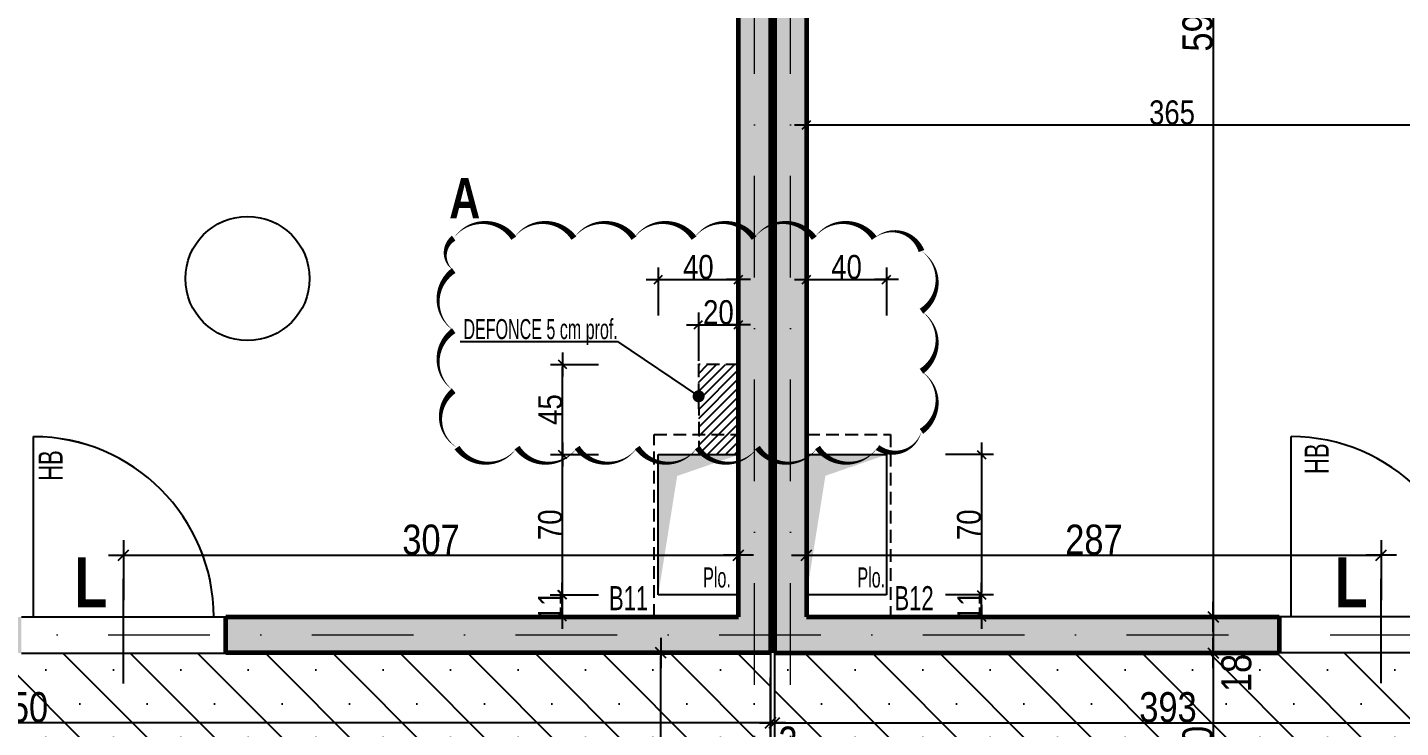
# Model space of a CAD drawing. Header units: millimetres. Extents: x 0 to 26138, y -32652 to 0.
# Drawn here: x 20937 to 21623, y -29914 to -29565 of the extents above; entities that cross this region are included whole.
import ezdxf
from ezdxf.enums import TextEntityAlignment as Align

# ---------------------------------------------------------------- set-up
doc = ezdxf.new("R2010")
doc.units = ezdxf.units.MM
for name, pattern in [('CACHE', [9.525, 6.35, -3.175]), ('CACHEX2', [19.05, 12.7, -6.35]), ('TIRETPTX2', [50.8, 25.4, -12.7, 0, -12.7])]:
    doc.linetypes.add(name, pattern=pattern)
for name, color, linetype in [('01_cote_gen', 4, 'Continuous'), ('01_linteaux', 2, 'Continuous'), ('01_murs_sup', 2, 'CACHEX2'), ('01_poch_murs', 253, 'Continuous'), ('01_resv', 32, 'Continuous'), ('01_texte', 230, 'Continuous'), ('AA_COTES', 2, 'Continuous')]:
    doc.layers.add(name, color=color, linetype=linetype)
for name, color, linetype, lineweight in [('01_murs_coup', 5, 'Continuous', 60), ('01_tram_axes', 2, 'TIRETPTX2', 9), ('_GAZELEC-RESERVATION 2', 6, 'Continuous', 18)]:
    doc.layers.add(name, color=color, linetype=linetype, lineweight=lineweight)
doc.styles.add('ARIAL NA', font='ARIALN.TTF')
doc.styles.add('impact', font='impact.ttf')
doc.styles.add('STYLE2', font='ARIALN.TTF')
doc.dimstyles.new('JB50', dxfattribs={"dimscale": 0.1, "dimtxt": 150, "dimasz": 15, "dimexe": 0.1, "dimexo": 0.1, "dimgap": 0.09, "dimtad": 1, "dimdec": 1, "dimdsep": 46, "dimtxsty": 'STYLE2', "dimblk1": 'BOND_G', "dimblk2": 'BOND_D', "dimsah": 1, "dimcen": 1.5, "dimdle": 0.01, "dimse1": 1, "dimse2": 1, "dimclrd": 4, "dimclre": 2, "dimclrt": 6, "dimazin": 2, "dimtfac": 2.333333, "dimtdec": 1, "dimtix": 1, "dimtmove": 2, "dimatfit": 3, "dimldrblk": 'BOND_G', "dimfxl": 1, "dimtolj": 1, "dimtzin": 0, "dimarcsym": 0})
doc.dimstyles.new('JB50res', dxfattribs={"dimscale": 0.1, "dimtxt": 120, "dimasz": 12, "dimexe": 0.1, "dimexo": 0.1, "dimgap": 0.09, "dimtad": 1, "dimdec": 1, "dimdsep": 46, "dimtxsty": 'STYLE2', "dimblk1": 'BOND_G', "dimblk2": 'BOND_D', "dimsah": 1, "dimcen": 1.5, "dimdle": 0.01, "dimse1": 1, "dimse2": 1, "dimclrd": 4, "dimclre": 2, "dimclrt": 6, "dimazin": 2, "dimtfac": 2.333333, "dimtdec": 1, "dimtix": 1, "dimtmove": 2, "dimatfit": 3, "dimldrblk": 'BOND_G', "dimfxl": 1, "dimtolj": 1, "dimtzin": 0, "dimarcsym": 0})
pattern_1 = [(135, (-7388.852, 4701.774), (-11.2253202, 9e-16), [7.9375, -7.9375])]

# ---------------------------------------------------------------- blocks, each defined once
blk = doc.blocks.new('BOND_G')
at = {"layer": 'AA_COTES', "color": 0}
for p, q in [((0, -5), (0, 15)), ((5, 0), (-5, 0)), ((1.77, 1.77), (-1.77, -1.77))]:
    blk.add_line(p, q, dxfattribs=at)
blk = doc.blocks.new('BOND_D')
at = {"layer": 'AA_COTES', "color": 0}
for p, q in [((0, 5), (0, -15)), ((5, 0), (-5, 0)), ((-1.77, -1.77), (1.77, 1.77))]:
    blk.add_line(p, q, dxfattribs=at)
blk = doc.blocks.new('*D2374')
at = {"layer": '01_linteaux', "color": 4, "lineweight": -2, "ltscale": 0.1, "transparency": 16777216}
blk.add_line((21529.19, -29267.73), (21529.19, -29857.73), dxfattribs=at)
at = {"layer": 'Defpoints', "color": 0, "ltscale": 0.1, "transparency": 16777216}
for p in [(21481.38, -29266.23), (21481.38, -29859.23), (21529.19, -29859.23)]:
    blk.add_point(p, dxfattribs=at)
at = {"layer": '01_linteaux', "color": 4, "lineweight": -2, "ltscale": 0.1, "transparency": 16777216, "xscale": 1.5, "yscale": 1.5, "zscale": 1.5}
for name, p, rotation in [('BOND_G', (21529.19, -29266.23), 90), ('BOND_D', (21529.19, -29859.23), 270)]:
    blk.add_blockref(name, p, dxfattribs=dict(at, rotation=rotation))
at = {"layer": '01_linteaux', "color": 6, "ltscale": 0.1, "transparency": 16777216, "insert": (21521.52, -29562.73), "char_height": 15, "attachment_point": 5, "rotation": 90, "style": 'STYLE2'}
blk.add_mtext('\\A1;593', dxfattribs=at)
blk = doc.blocks.new('*D3082')
at = {"layer": '01_cote_gen', "color": 4, "lineweight": -2, "ltscale": 0.1, "transparency": 16777216}
blk.add_line((21529.19, -29860.73), (21529.19, -29875.73), dxfattribs=at)
at = {"layer": 'Defpoints', "color": 0, "ltscale": 0.1, "transparency": 16777216}
for p in [(21536.48, -29859.23), (21529.19, -29877.23), (21536.48, -29877.23)]:
    blk.add_point(p, dxfattribs=at)
at = {"layer": '01_cote_gen', "color": 4, "lineweight": -2, "ltscale": 0.1, "transparency": 16777216, "xscale": 1.5, "yscale": 1.5, "zscale": 1.5}
for name, p, rotation in [('BOND_G', (21529.19, -29859.23), 90), ('BOND_D', (21529.19, -29877.23), 270)]:
    blk.add_blockref(name, p, dxfattribs=dict(at, rotation=rotation))
at = {"layer": '01_cote_gen', "color": 6, "ltscale": 0.1, "transparency": 16777216, "insert": (21540.89, -29887.21), "char_height": 15, "attachment_point": 5, "rotation": 90, "style": 'STYLE2'}
blk.add_mtext('\\A1;18', dxfattribs=at)
blk = doc.blocks.new('*D3083')
at = {"layer": '01_cote_gen', "color": 4, "lineweight": -2, "ltscale": 0.1, "transparency": 16777216}
blk.add_line((21529.19, -29878.73), (21529.19, -30005.73), dxfattribs=at)
at = {"layer": 'Defpoints', "color": 0, "ltscale": 0.1, "transparency": 16777216}
for p in [(21536.48, -29877.23), (21491.93, -30007.23), (21529.19, -30007.23)]:
    blk.add_point(p, dxfattribs=at)
at = {"layer": '01_cote_gen', "color": 4, "lineweight": -2, "ltscale": 0.1, "transparency": 16777216, "xscale": 1.5, "yscale": 1.5, "zscale": 1.5}
for name, p, rotation in [('BOND_G', (21529.19, -29877.23), 90), ('BOND_D', (21529.19, -30007.23), 270)]:
    blk.add_blockref(name, p, dxfattribs=dict(at, rotation=rotation))
at = {"layer": '01_cote_gen', "color": 6, "ltscale": 0.1, "transparency": 16777216, "insert": (21521.52, -29927.93), "char_height": 15, "attachment_point": 5, "rotation": 90, "style": 'STYLE2'}
blk.add_mtext('\\A1;130', dxfattribs=at)
blk = doc.blocks.new('*D3088')
at = {"layer": '01_cote_gen', "color": 4, "lineweight": -2, "ltscale": 0.1, "transparency": 16777216}
blk.add_line((21529.19, -29267.73), (21529.19, -29857.73), dxfattribs=at)
at = {"layer": 'Defpoints', "color": 0, "ltscale": 0.1, "transparency": 16777216}
for p in [(21481.38, -29266.23), (21481.38, -29859.23), (21529.19, -29859.23)]:
    blk.add_point(p, dxfattribs=at)
at = {"layer": '01_cote_gen', "color": 4, "lineweight": -2, "ltscale": 0.1, "transparency": 16777216, "xscale": 1.5, "yscale": 1.5, "zscale": 1.5}
for name, p, rotation in [('BOND_G', (21529.19, -29266.23), 90), ('BOND_D', (21529.19, -29859.23), 270)]:
    blk.add_blockref(name, p, dxfattribs=dict(at, rotation=rotation))
at = {"layer": '01_cote_gen', "color": 6, "ltscale": 0.1, "transparency": 16777216, "insert": (21521.52, -29562.73), "char_height": 15, "attachment_point": 5, "rotation": 90, "style": 'STYLE2'}
blk.add_mtext('\\A1;593', dxfattribs=at)
blk = doc.blocks.new('*D3099')
at = {"layer": '01_cote_gen', "color": 4, "lineweight": -2, "ltscale": 0.1, "transparency": 16777216}
blk.add_line((21327.72, -29828.41), (21611.72, -29828.41), dxfattribs=at)
at = {"layer": 'Defpoints', "color": 0, "ltscale": 0.1, "transparency": 16777216}
for p in [(21326.22, -29747.66), (21613.22, -29828.41), (21613.22, -29840.2)]:
    blk.add_point(p, dxfattribs=at)
at = {"layer": '01_cote_gen', "color": 4, "lineweight": -2, "ltscale": 0.1, "transparency": 16777216, "xscale": 1.5, "yscale": 1.5, "zscale": 1.5, "rotation": 180}
blk.add_blockref('BOND_G', (21326.22, -29828.41), dxfattribs=at)
at = {"layer": '01_cote_gen', "color": 4, "lineweight": -2, "ltscale": 0.1, "transparency": 16777216, "xscale": 1.5, "yscale": 1.5, "zscale": 1.5}
blk.add_blockref('BOND_D', (21613.22, -29828.41), dxfattribs=at)
at = {"layer": '01_cote_gen', "color": 6, "ltscale": 0.1, "transparency": 16777216, "insert": (21469.72, -29820.75), "char_height": 15, "attachment_point": 5, "style": 'STYLE2'}
blk.add_mtext('\\A1;287', dxfattribs=at)
blk = doc.blocks.new('*D3100')
at = {"layer": '01_cote_gen', "color": 4, "lineweight": -2, "ltscale": 0.1, "transparency": 16777216}
blk.add_line((20986.72, -29828.41), (21290.72, -29828.41), dxfattribs=at)
at = {"layer": 'Defpoints', "color": 0, "ltscale": 0.1, "transparency": 16777216}
for p in [(21292.22, -29737.57), (21292.22, -29828.41), (20985.22, -29844.51)]:
    blk.add_point(p, dxfattribs=at)
at = {"layer": '01_cote_gen', "color": 4, "lineweight": -2, "ltscale": 0.1, "transparency": 16777216, "xscale": 1.5, "yscale": 1.5, "zscale": 1.5, "rotation": 180}
blk.add_blockref('BOND_G', (20985.22, -29828.41), dxfattribs=at)
at = {"layer": '01_cote_gen', "color": 4, "lineweight": -2, "ltscale": 0.1, "transparency": 16777216, "xscale": 1.5, "yscale": 1.5, "zscale": 1.5}
blk.add_blockref('BOND_D', (21292.22, -29828.41), dxfattribs=at)
at = {"layer": '01_cote_gen', "color": 6, "ltscale": 0.1, "transparency": 16777216, "insert": (21138.72, -29820.75), "char_height": 15, "attachment_point": 5, "style": 'STYLE2'}
blk.add_mtext('\\A1;307', dxfattribs=at)
blk = doc.blocks.new('*D3101')
at = {"layer": '01_cote_gen', "color": 4, "lineweight": -2, "ltscale": 0.1, "transparency": 16777216}
blk.add_line((21306.72, -29912.04), (20559.72, -29912.04), dxfattribs=at)
at = {"layer": 'Defpoints', "color": 0, "ltscale": 0.1, "transparency": 16777216}
for p in [(20558.22, -29894.24), (20558.22, -29912.04), (21308.22, -29908.46)]:
    blk.add_point(p, dxfattribs=at)
at = {"layer": '01_cote_gen', "color": 4, "lineweight": -2, "ltscale": 0.1, "transparency": 16777216, "xscale": 1.5, "yscale": 1.5, "zscale": 1.5, "rotation": 180}
blk.add_blockref('BOND_D', (20558.22, -29912.04), dxfattribs=at)
at = {"layer": '01_cote_gen', "color": 4, "lineweight": -2, "ltscale": 0.1, "transparency": 16777216, "xscale": 1.5, "yscale": 1.5, "zscale": 1.5}
blk.add_blockref('BOND_G', (21308.22, -29912.04), dxfattribs=at)
at = {"layer": '01_cote_gen', "color": 6, "ltscale": 0.1, "transparency": 16777216, "insert": (20933.22, -29904.38), "char_height": 15, "attachment_point": 5, "style": 'STYLE2'}
blk.add_mtext('\\A1;750', dxfattribs=at)
blk = doc.blocks.new('*D3102')
at = {"layer": '01_cote_gen', "color": 4, "lineweight": -2, "ltscale": 0.1, "transparency": 16777216}
for p, q in [((21306.72, -29912.04), (21305.22, -29912.04)), ((21310.22, -29912.04), (21308.22, -29912.04)), ((21311.72, -29912.04), (21313.22, -29912.04))]:
    blk.add_line(p, q, dxfattribs=at)
at = {"layer": 'Defpoints', "color": 0, "ltscale": 0.1, "transparency": 16777216}
for p in [(21308.22, -29899.43), (21310.22, -29899.43), (21308.22, -29912.04)]:
    blk.add_point(p, dxfattribs=at)
at = {"layer": '01_cote_gen', "color": 4, "lineweight": -2, "ltscale": 0.1, "transparency": 16777216, "xscale": 1.5, "yscale": 1.5, "zscale": 1.5}
blk.add_blockref('BOND_D', (21308.22, -29912.04), dxfattribs=at)
at = {"layer": '01_cote_gen', "color": 4, "lineweight": -2, "ltscale": 0.1, "transparency": 16777216, "xscale": 1.5, "yscale": 1.5, "zscale": 1.5, "rotation": 180}
blk.add_blockref('BOND_G', (21310.22, -29912.04), dxfattribs=at)
at = {"layer": '01_cote_gen', "color": 6, "ltscale": 0.1, "transparency": 16777216, "insert": (21316.94, -29921.46), "char_height": 15, "attachment_point": 5, "style": 'STYLE2'}
blk.add_mtext('\\A1;2', dxfattribs=at)
blk = doc.blocks.new('*D3173')
at = {"layer": '01_cote_gen', "color": 4, "lineweight": -2, "ltscale": 0.1, "transparency": 16777216}
blk.add_line((21253.52, -30005.73), (21253.52, -29878.72), dxfattribs=at)
at = {"layer": 'Defpoints', "color": 0, "ltscale": 0.1, "transparency": 16777216}
for p in [(21253.52, -29877.22), (21273.68, -29877.22), (21267.8, -30007.23)]:
    blk.add_point(p, dxfattribs=at)
at = {"layer": '01_cote_gen', "color": 4, "lineweight": -2, "ltscale": 0.1, "transparency": 16777216, "xscale": 1.5, "yscale": 1.5, "zscale": 1.5}
for name, p, rotation in [('BOND_D', (21253.52, -29877.22), 90), ('BOND_G', (21253.52, -30007.23), 270)]:
    blk.add_blockref(name, p, dxfattribs=dict(at, rotation=rotation))
at = {"layer": '01_cote_gen', "color": 6, "ltscale": 0.1, "transparency": 16777216, "insert": (21245.85, -29942.22), "char_height": 15, "attachment_point": 5, "rotation": 90, "style": 'STYLE2'}
blk.add_mtext('\\A1;130', dxfattribs=at)
blk = doc.blocks.new('*D3195')
at = {"layer": '01_cote_gen', "color": 4, "lineweight": -2, "ltscale": 0.1, "transparency": 16777216}
blk.add_line((21311.72, -29912.04), (21701.72, -29912.04), dxfattribs=at)
at = {"layer": 'Defpoints', "color": 0, "ltscale": 0.1, "transparency": 16777216}
for p in [(21703.22, -29912.04), (21310.22, -29946.04), (21703.22, -29950.27)]:
    blk.add_point(p, dxfattribs=at)
at = {"layer": '01_cote_gen', "color": 4, "lineweight": -2, "ltscale": 0.1, "transparency": 16777216, "xscale": 1.5, "yscale": 1.5, "zscale": 1.5, "rotation": 180}
blk.add_blockref('BOND_G', (21310.22, -29912.04), dxfattribs=at)
at = {"layer": '01_cote_gen', "color": 4, "lineweight": -2, "ltscale": 0.1, "transparency": 16777216, "xscale": 1.5, "yscale": 1.5, "zscale": 1.5}
blk.add_blockref('BOND_D', (21703.22, -29912.04), dxfattribs=at)
at = {"layer": '01_cote_gen', "color": 6, "ltscale": 0.1, "transparency": 16777216, "insert": (21506.72, -29904.38), "char_height": 15, "attachment_point": 5, "style": 'STYLE2'}
blk.add_mtext('\\A1;393', dxfattribs=at)
blk = doc.blocks.new('*D3501')
at = {"layer": '01_resv', "color": 4, "lineweight": -2, "ltscale": 0.1, "transparency": 16777216}
for p, q in [((21204.22, -29847.01), (21204.22, -29845.81)), ((21204.22, -29848.21), (21204.22, -29859.23)), ((21204.22, -29860.43), (21204.22, -29861.63))]:
    blk.add_line(p, q, dxfattribs=at)
at = {"layer": 'Defpoints', "color": 0, "ltscale": 0.1, "transparency": 16777216}
for p in [(21266.34, -29848.21), (21204.22, -29859.23), (21266.34, -29859.23)]:
    blk.add_point(p, dxfattribs=at)
at = {"layer": '01_resv', "color": 4, "lineweight": -2, "ltscale": 0.1, "transparency": 16777216, "xscale": 1.2, "yscale": 1.2, "zscale": 1.2}
for name, p, rotation in [('BOND_G', (21204.22, -29848.21), 270), ('BOND_D', (21204.22, -29859.23), 90)]:
    blk.add_blockref(name, p, dxfattribs=dict(at, rotation=rotation))
at = {"layer": '01_resv', "color": 6, "ltscale": 0.1, "transparency": 16777216, "insert": (21198.19, -29853.72), "char_height": 12, "attachment_point": 5, "rotation": 90, "style": 'STYLE2'}
blk.add_mtext('\\A1;11', dxfattribs=at)
blk = doc.blocks.new('*D3502')
at = {"layer": '01_resv', "color": 4, "lineweight": -2, "ltscale": 0.1, "transparency": 16777216}
blk.add_line((21204.42, -29847.01), (21204.42, -29779.41), dxfattribs=at)
at = {"layer": 'Defpoints', "color": 0, "ltscale": 0.1, "transparency": 16777216}
for p in [(21204.42, -29778.21), (21260.02, -29778.21), (21214.21, -29848.21)]:
    blk.add_point(p, dxfattribs=at)
at = {"layer": '01_resv', "color": 4, "lineweight": -2, "ltscale": 0.1, "transparency": 16777216, "xscale": 1.2, "yscale": 1.2, "zscale": 1.2}
for name, p, rotation in [('BOND_D', (21204.42, -29778.21), 90), ('BOND_G', (21204.42, -29848.21), 270)]:
    blk.add_blockref(name, p, dxfattribs=dict(at, rotation=rotation))
at = {"layer": '01_resv', "color": 6, "ltscale": 0.1, "transparency": 16777216, "insert": (21198.28, -29813.21), "char_height": 12, "attachment_point": 5, "rotation": 90, "style": 'STYLE2'}
blk.add_mtext('\\A1;70', dxfattribs=at)
blk = doc.blocks.new('*D3503')
at = {"layer": '01_resv', "color": 4, "lineweight": -2, "ltscale": 0.1, "transparency": 16777216}
blk.add_line((21253.39, -29690.76), (21291.02, -29690.76), dxfattribs=at)
at = {"layer": 'Defpoints', "color": 0, "ltscale": 0.1, "transparency": 16777216}
for p in [(21292.22, -29690.76), (21292.22, -29737.14), (21252.19, -29743.33)]:
    blk.add_point(p, dxfattribs=at)
at = {"layer": '01_resv', "color": 4, "lineweight": -2, "ltscale": 0.1, "transparency": 16777216, "xscale": 1.2, "yscale": 1.2, "zscale": 1.2, "rotation": 180}
blk.add_blockref('BOND_G', (21252.19, -29690.76), dxfattribs=at)
at = {"layer": '01_resv', "color": 4, "lineweight": -2, "ltscale": 0.1, "transparency": 16777216, "xscale": 1.2, "yscale": 1.2, "zscale": 1.2}
blk.add_blockref('BOND_D', (21292.22, -29690.76), dxfattribs=at)
at = {"layer": '01_resv', "color": 6, "ltscale": 0.1, "transparency": 16777216, "insert": (21272.21, -29684.63), "char_height": 12, "attachment_point": 5, "style": 'STYLE2'}
blk.add_mtext('\\A1;40', dxfattribs=at)
blk = doc.blocks.new('*D3504')
at = {"layer": '01_resv', "color": 4, "lineweight": -2, "ltscale": 0.1, "transparency": 16777216}
blk.add_line((21327.42, -29690.77), (21364.98, -29690.77), dxfattribs=at)
at = {"layer": 'Defpoints', "color": 0, "ltscale": 0.1, "transparency": 16777216}
for p in [(21366.18, -29690.77), (21366.18, -29748.68), (21326.22, -29762.3)]:
    blk.add_point(p, dxfattribs=at)
at = {"layer": '01_resv', "color": 4, "lineweight": -2, "ltscale": 0.1, "transparency": 16777216, "xscale": 1.2, "yscale": 1.2, "zscale": 1.2, "rotation": 180}
blk.add_blockref('BOND_G', (21326.22, -29690.77), dxfattribs=at)
at = {"layer": '01_resv', "color": 4, "lineweight": -2, "ltscale": 0.1, "transparency": 16777216, "xscale": 1.2, "yscale": 1.2, "zscale": 1.2}
blk.add_blockref('BOND_D', (21366.18, -29690.77), dxfattribs=at)
at = {"layer": '01_resv', "color": 6, "ltscale": 0.1, "transparency": 16777216, "insert": (21346.2, -29684.64), "char_height": 12, "attachment_point": 5, "style": 'STYLE2'}
blk.add_mtext('\\A1;40', dxfattribs=at)
blk = doc.blocks.new('*D3505')
at = {"layer": '01_resv', "color": 4, "lineweight": -2, "ltscale": 0.1, "transparency": 16777216}
blk.add_line((21413.55, -29779.42), (21413.55, -29847.01), dxfattribs=at)
at = {"layer": 'Defpoints', "color": 0, "ltscale": 0.1, "transparency": 16777216}
for p in [(21366.18, -29778.22), (21366.18, -29848.21), (21413.55, -29848.21)]:
    blk.add_point(p, dxfattribs=at)
at = {"layer": '01_resv', "color": 4, "lineweight": -2, "ltscale": 0.1, "transparency": 16777216, "xscale": 1.2, "yscale": 1.2, "zscale": 1.2}
for name, p, rotation in [('BOND_G', (21413.55, -29778.22), 90), ('BOND_D', (21413.55, -29848.21), 270)]:
    blk.add_blockref(name, p, dxfattribs=dict(at, rotation=rotation))
at = {"layer": '01_resv', "color": 6, "ltscale": 0.1, "transparency": 16777216, "insert": (21407.42, -29813.21), "char_height": 12, "attachment_point": 5, "rotation": 90, "style": 'STYLE2'}
blk.add_mtext('\\A1;70', dxfattribs=at)
blk = doc.blocks.new('*D3506')
at = {"layer": '01_resv', "color": 4, "lineweight": -2, "ltscale": 0.1, "transparency": 16777216}
for p, q in [((21413.55, -29847.01), (21413.55, -29845.81)), ((21413.55, -29859.23), (21413.55, -29848.21)), ((21413.55, -29860.43), (21413.55, -29861.63))]:
    blk.add_line(p, q, dxfattribs=at)
at = {"layer": 'Defpoints', "color": 0, "ltscale": 0.1, "transparency": 16777216}
for p in [(21403.44, -29848.21), (21413.55, -29848.21), (21403.44, -29859.23)]:
    blk.add_point(p, dxfattribs=at)
at = {"layer": '01_resv', "color": 4, "lineweight": -2, "ltscale": 0.1, "transparency": 16777216, "xscale": 1.2, "yscale": 1.2, "zscale": 1.2}
for name, p, rotation in [('BOND_D', (21413.55, -29848.21), 270), ('BOND_G', (21413.55, -29859.23), 90)]:
    blk.add_blockref(name, p, dxfattribs=dict(at, rotation=rotation))
at = {"layer": '01_resv', "color": 6, "ltscale": 0.1, "transparency": 16777216, "insert": (21407.52, -29853.72), "char_height": 12, "attachment_point": 5, "rotation": 90, "style": 'STYLE2'}
blk.add_mtext('\\A1;11', dxfattribs=at)
blk = doc.blocks.new('*D3507')
at = {"layer": '01_resv', "color": 4, "lineweight": -2, "ltscale": 0.1, "transparency": 16777216}
blk.add_line((21327.42, -29613.63), (21690.03, -29613.63), dxfattribs=at)
at = {"layer": 'Defpoints', "color": 0, "ltscale": 0.1, "transparency": 16777216}
for p in [(21691.23, -29613.63), (21326.22, -29630.15), (21691.23, -29662.21)]:
    blk.add_point(p, dxfattribs=at)
at = {"layer": '01_resv', "color": 4, "lineweight": -2, "ltscale": 0.1, "transparency": 16777216, "xscale": 1.2, "yscale": 1.2, "zscale": 1.2, "rotation": 180}
blk.add_blockref('BOND_G', (21326.22, -29613.63), dxfattribs=at)
at = {"layer": '01_resv', "color": 4, "lineweight": -2, "ltscale": 0.1, "transparency": 16777216, "xscale": 1.2, "yscale": 1.2, "zscale": 1.2}
blk.add_blockref('BOND_D', (21691.23, -29613.63), dxfattribs=at)
at = {"layer": '01_resv', "color": 6, "ltscale": 0.1, "transparency": 16777216, "insert": (21508.73, -29607.49), "char_height": 12, "attachment_point": 5, "style": 'STYLE2'}
blk.add_mtext('\\A1;365', dxfattribs=at)
blk = doc.blocks.new('*D3828')
at = {"layer": '01_cote_gen', "color": 4, "lineweight": -2, "transparency": 16777216}
blk.add_line((21204.42, -29777.01), (21204.42, -29734.41), dxfattribs=at)
at = {"layer": 'Defpoints', "color": 0, "transparency": 16777216}
for p in [(21204.42, -29733.21), (21272.22, -29733.21), (21262.87, -29778.21)]:
    blk.add_point(p, dxfattribs=at)
at = {"layer": '01_cote_gen', "color": 4, "lineweight": -2, "transparency": 16777216, "xscale": 1.2, "yscale": 1.2, "zscale": 1.2}
for name, p, rotation in [('BOND_D', (21204.42, -29733.21), 90), ('BOND_G', (21204.42, -29778.21), 270)]:
    blk.add_blockref(name, p, dxfattribs=dict(at, rotation=rotation))
at = {"layer": '01_cote_gen', "color": 6, "transparency": 16777216, "insert": (21198.31, -29755.71), "char_height": 12, "attachment_point": 5, "rotation": 90, "style": 'STYLE2'}
blk.add_mtext('\\A1;45', dxfattribs=at)
blk = doc.blocks.new('*D3829')
at = {"layer": '01_cote_gen', "color": 4, "lineweight": -2, "transparency": 16777216}
blk.add_line((21273.42, -29713.35), (21291.02, -29713.35), dxfattribs=at)
at = {"layer": 'Defpoints', "color": 0, "transparency": 16777216}
for p in [(21292.22, -29713.35), (21292.22, -29722.28), (21272.22, -29733.21)]:
    blk.add_point(p, dxfattribs=at)
at = {"layer": '01_cote_gen', "color": 4, "lineweight": -2, "transparency": 16777216, "xscale": 1.2, "yscale": 1.2, "zscale": 1.2, "rotation": 180}
blk.add_blockref('BOND_G', (21272.22, -29713.35), dxfattribs=at)
at = {"layer": '01_cote_gen', "color": 4, "lineweight": -2, "transparency": 16777216, "xscale": 1.2, "yscale": 1.2, "zscale": 1.2}
blk.add_blockref('BOND_D', (21292.22, -29713.35), dxfattribs=at)
at = {"layer": '01_cote_gen', "color": 6, "transparency": 16777216, "insert": (21282.22, -29707.21), "char_height": 12, "attachment_point": 5, "style": 'STYLE2'}
blk.add_mtext('\\A1;20', dxfattribs=at)

msp = doc.modelspace()

# ---------------------------------------------------------------- hatches: boundary and pattern name
at = {"layer": '01_murs_sup', "ltscale": 0.1}
h = msp.add_hatch(dxfattribs=at)
h.set_pattern_fill('DASH', color=256, scale=2.5, angle=135)
h.set_pattern_definition(pattern_1)
h.paths.add_polyline_path([(19940.22, -29266.23), (20037.22, -29266.23), (20037.22, -29250.23), (19924.22, -29250.23), (19924.22, -29722.23), (19940.22, -29722.23)])
h.paths.add_polyline_path([(20558.22, -29266.23), (20637.22, -29266.23), (20637.22, -29250.23), (20558.22, -29250.23), (20558.22, -29050.23), (20540.22, -29050.23), (20540.22, -29250.23), (20437.22, -29250.23), (20437.22, -29266.23), (20540.22, -29266.23), (20540.22, -29911.24), (20558.22, -29911.24), (20558.22, -29877.24), (20934.22, -29877.24), (20934.22, -29859.21), (20558.22, -29859.23)])
h.paths.add_polyline_path([(20337.22, -29250.23), (20237.22, -29250.23), (20237.22, -29266.23), (20337.22, -29266.23)])
h.paths.add_polyline_path([(21037.22, -29250.23), (20837.22, -29250.23), (20837.22, -29266.23), (21037.22, -29266.23)])
h.paths.add_polyline_path([(21308.22, -29050.23), (21292.22, -29050.23), (21292.22, -29250.23), (21292.22, -29250.23), (21137.22, -29250.23), (21137.22, -29266.23), (21292.22, -29266.23), (21292.22, -29859.23), (21036.22, -29859.23), (21036.22, -29877.23), (21308.22, -29877.21)])
h = msp.add_hatch(dxfattribs=at)
h.set_pattern_fill('DASH', color=256, scale=2.5, angle=135)
h.set_pattern_definition(pattern_1)
h.paths.add_polyline_path([(21536.22, -29250.23), (21310.22, -29250.23), (21310.22, -29877.23), (21562.22, -29877.23), (21562.22, -29859.23), (21326.22, -29859.23), (21326.22, -29266.23), (21536.22, -29266.23)])
h.paths.add_polyline_path([(21794.22, -29250.23), (21636.22, -29250.23), (21636.22, -29266.23), (21794.22, -29266.23)])
h.paths.add_polyline_path([(22112.22, -29250.23), (21894.22, -29250.23), (21894.22, -29266.23), (22112.22, -29266.23)])
h.paths.add_polyline_path([(22349.22, -29250.23), (22212.22, -29250.23), (22212.22, -29266.23), (22333.22, -29266.23), (22333.22, -29317.23), (22349.22, -29317.23)])
h.paths.add_polyline_path([(22349.22, -29517.23), (22333.22, -29517.23), (22333.71, -29663.27), (22349.71, -29663.27)])
h.paths.add_polyline_path([(22349.71, -29763.27), (22333.71, -29763.27), (22333.22, -29933.23), (21907.22, -29933.23), (21907.22, -29868.23), (21887.22, -29868.23), (21887.22, -29933.23), (21721.22, -29933.23), (21721.22, -29859.23), (21664.22, -29859.23), (21664.22, -29877.23), (21703.22, -29877.23), (21703.22, -30007.23), (21664.22, -30007.23), (21664.22, -30025.23), (21721.22, -30025.23), (21721.22, -29951.23), (21887.22, -29951.23), (21887.22, -30016.23), (21907.22, -30016.23), (21907.22, -29951.23), (22333.22, -29951.23), (22333.22, -30121.23), (22349.22, -30121.23)])
h.paths.add_polyline_path([(22349.22, -30221.23), (22333.22, -30221.23), (22333.22, -30317.23), (22349.22, -30317.23)])
h.paths.add_polyline_path([(22349.22, -30541.86), (22333.22, -30541.86), (22333.22, -30618.23), (22206.22, -30618.23), (22206.22, -30634.23), (22349.22, -30634.23)])
h.paths.add_polyline_path([(22006.22, -30618.23), (21671.22, -30618.23), (21671.22, -30634.23), (22006.22, -30634.23)])
h.paths.add_polyline_path([(21571.22, -30618.23), (21326.22, -30618.23), (21326.22, -30025.23), (21562.22, -30025.23), (21562.22, -30007.23), (21310.22, -30007.23), (21310.22, -30634.23), (21571.22, -30634.23)])
h.paths.add_polyline_path([(21308.22, -30022.21), (21069.22, -30022.21), (21069.22, -30040.21), (21292.22, -30040.21), (21292.22, -30380.21), (20952.22, -30380.21), (20952.22, -30040.21), (20967.22, -30040.21), (20967.22, -30022.21), (20869.22, -30022.21), (20869.22, -30040.21), (20932.22, -30040.21), (20932.22, -30203.21), (20707.22, -30203.21), (20707.22, -30040.21), (20767.22, -30040.21), (20767.22, -30022.21), (20687.22, -30022.21), (20687.22, -30443.21), (20913.18, -30443.21), (20913.18, -30608.21), (20688.22, -30608.21), (20688.22, -30792.21), (20706.22, -30792.21), (20706.22, -30628.21), (20933.18, -30628.21), (20933.18, -30400.22), (21292.22, -30400.21), (21292.22, -30673.23), (21308.22, -30673.23)])
h.paths.add_polyline_path([(20913.18, -30423.21), (20707.22, -30423.21), (20707.22, -30333.21), (20932.22, -30333.21), (20932.22, -30380.21), (20913.18, -30380.21)], flags=16)
h.paths.add_polyline_path([(20932.22, -30313.21), (20707.22, -30313.21), (20707.22, -30223.21), (20932.22, -30223.21)], flags=16)
h.paths.add_polyline_path([(21308.22, -30773.23), (21292.22, -30773.23), (21292.22, -31017.23), (21308.22, -31017.23)])
h.paths.add_polyline_path([(21308.22, -31117.23), (21292.22, -31117.23), (21292.22, -31317.23), (21308.22, -31317.23)])
h.paths.add_polyline_path([(21308.22, -31417.23), (21292.22, -31417.23), (21292.22, -31663.23), (21262.22, -31663.23), (21262.22, -31679.23), (21308.22, -31679.23)])
at = {"layer": '01_poch_murs', "ltscale": 0.1}
h = msp.add_hatch(color=256, dxfattribs=at)
h.dxf.hatch_style = 1
h.paths.add_polyline_path([(20558.22, -29552.29), (20540.22, -29552.29), (20540.22, -29250.23), (20437.22, -29250.23), (20437.22, -29266.23), (20540.22, -29266.23), (20540.22, -29911.24), (20558.22, -29911.24), (20558.22, -29877.24), (20934.22, -29877.24), (20934.22, -29859.21), (20558.22, -29859.23), (20558.22, -29266.23), (20637.22, -29266.23), (20637.22, -29250.23), (20558.22, -29250.23)])
h.paths.add_polyline_path([(20337.22, -29250.23), (20237.22, -29250.23), (20237.22, -29266.23), (20337.22, -29266.23)])
h.paths.add_polyline_path([(20037.22, -29250.23), (19924.22, -29250.23), (19924.22, -29722.23), (19940.22, -29722.23), (19940.22, -29266.23), (20037.22, -29266.23)])
h.paths.add_polyline_path([(21308.22, -29552.29), (21292.22, -29552.29), (21292.22, -29250.23), (21137.22, -29250.23), (21137.22, -29266.23), (21292.22, -29266.23), (21292.22, -29859.23), (21036.22, -29859.23), (21036.22, -29877.23), (21308.22, -29877.21)])
h.paths.add_polyline_path([(21037.22, -29250.23), (20837.22, -29250.23), (20837.22, -29266.23), (21037.22, -29266.23)])
h.paths.add_polyline_path([(20967.22, -30022.21), (20869.22, -30022.21), (20869.22, -30040.21), (20932.22, -30040.21), (20932.22, -30203.21), (20707.22, -30203.21), (20707.22, -30040.21), (20767.22, -30040.21), (20767.22, -30022.21), (20687.22, -30022.21), (20687.22, -30443.21), (20913.18, -30443.21), (20913.18, -30608.21), (20688.22, -30608.21), (20688.22, -30792.21), (20706.22, -30792.21), (20706.22, -30628.21), (20933.18, -30628.21), (20933.18, -30400.22), (21292.22, -30400.21), (21292.22, -30673.23), (21308.22, -30673.23), (21308.22, -30022.21), (21069.22, -30022.21), (21069.22, -30040.21), (21292.22, -30040.21), (21292.22, -30380.21), (20952.22, -30380.21), (20952.22, -30040.21), (20967.22, -30040.21)])
h.paths.add_polyline_path([(20932.22, -30223.21), (20932.22, -30313.21), (20707.22, -30313.21), (20707.22, -30223.21)], flags=16)
h.paths.add_polyline_path([(20932.22, -30333.21), (20932.22, -30380.21), (20913.18, -30380.21), (20913.18, -30423.21), (20707.22, -30423.21), (20707.22, -30333.21)], flags=16)
h.paths.add_polyline_path([(20558.22, -30013.24), (20540.22, -30013.24), (20540.22, -30077.23), (19940.22, -30077.23), (19940.22, -29822.23), (19924.22, -29822.23), (19924.22, -30222.23), (19940.22, -30222.23), (19940.22, -30095.23), (20540.22, -30095.23), (20540.22, -30501.22), (20558.22, -30501.22)])
h.paths.add_polyline_path([(20558.22, -30603.22), (20540.22, -30603.22), (20540.25, -30889.23), (19940.25, -30889.23), (19940.22, -30827.23), (19924.22, -30827.23), (19924.22, -31118.23), (19940.22, -31118.23), (19940.25, -30907.23), (20540.25, -30907.23), (20540.22, -31112.23), (20581.22, -31112.23), (20581.22, -31094.23), (20558.22, -31094.23)])
h.paths.add_polyline_path([(20706.22, -30894.21), (20688.22, -30894.21), (20688.22, -31094.23), (20683.22, -31094.23), (20683.22, -31112.23), (20688.22, -31112.23), (20688.22, -31503.22), (20457.22, -31503.22), (20457.22, -31521.22), (20688.22, -31521.22), (20688.22, -31679.23), (20928.22, -31679.23), (20928.22, -31943.23), (20673.22, -31943.23), (20673.22, -31943.23), (21006.22, -31943.23), (21006.22, -31943.23), (20944.22, -31943.23), (20944.22, -31679.23), (20962.22, -31679.23), (20962.22, -31663.23), (20706.22, -31663.23)])
h.paths.add_polyline_path([(21308.22, -30773.23), (21292.22, -30773.23), (21292.22, -31017.23), (21308.22, -31017.23)])
h.paths.add_polyline_path([(21571.22, -30618.23), (21326.22, -30618.23), (21326.22, -30025.23), (21562.22, -30025.23), (21562.22, -30007.23), (21310.22, -30007.23), (21310.22, -30634.23), (21571.22, -30634.23)])
h.paths.add_polyline_path([(21770.22, -30618.23), (21671.22, -30618.23), (21671.22, -30634.23), (21770.22, -30634.23)])
h.paths.add_polyline_path([(22106.22, -30618.23), (21870.22, -30618.23), (21870.22, -30634.23), (22106.22, -30634.23)])
h.paths.add_polyline_path([(22349.22, -30541.86), (22333.22, -30541.86), (22333.22, -30618.23), (22206.22, -30618.23), (22206.22, -30634.23), (22349.22, -30634.23)])
h.paths.add_polyline_path([(22349.22, -30517.23), (22333.22, -30517.23), (22333.22, -30541.86), (22349.22, -30541.86)])
h.paths.add_polyline_path([(22349.22, -30221.23), (22333.22, -30221.23), (22333.22, -30317.23), (22349.22, -30317.23)])
h.paths.add_polyline_path([(22349.71, -29763.27), (22333.71, -29763.27), (22333.22, -29933.23), (21907.22, -29933.23), (21907.22, -29868.23), (21887.22, -29868.23), (21887.22, -29933.23), (21721.22, -29933.23), (21721.22, -29859.23), (21664.22, -29859.23), (21664.22, -29877.23), (21703.22, -29877.23), (21703.22, -30007.23), (21664.22, -30007.23), (21664.22, -30025.23), (21721.22, -30025.23), (21721.22, -29951.23), (21887.22, -29951.23), (21887.22, -30016.23), (21907.22, -30016.23), (21907.22, -29951.23), (22333.22, -29951.23), (22333.22, -30121.23), (22349.22, -30121.23)])
h.paths.add_polyline_path([(22349.22, -29517.23), (22333.22, -29517.23), (22333.71, -29663.27), (22349.71, -29663.27)])
h.paths.add_polyline_path([(22349.22, -29250.23), (22212.22, -29250.23), (22212.22, -29266.23), (22333.22, -29266.23), (22333.22, -29317.23), (22349.22, -29317.23)])
h.paths.add_polyline_path([(21536.22, -29250.23), (21310.22, -29250.23), (21310.22, -29877.23), (21562.22, -29877.23), (21562.22, -29859.23), (21326.22, -29859.23), (21326.22, -29266.23), (21536.22, -29266.23)])
h.paths.add_polyline_path([(21794.22, -29250.23), (21636.22, -29250.23), (21636.22, -29266.23), (21794.22, -29266.23)])
h.paths.add_polyline_path([(22112.22, -29250.23), (21894.22, -29250.23), (21894.22, -29266.23), (22112.22, -29266.23)])
h = msp.add_hatch(dxfattribs=at)
h.set_pattern_fill('SACNCR', color=256, scale=10, angle=90)
h.set_pattern_definition([(135, (0, -5453.817), (-16.83798, -16.83798), []), (135, (1e-15, -5436.98), (-16.83798, -16.83798), [0, -23.8125])])
edge = h.paths.add_edge_path()
edge.add_arc((20598.56, -30337.54), 30.98, 0, 360)
h.paths.add_polyline_path([(21308.22, -29877.21), (21033.22, -29877.23), (21033.22, -29877.24), (20931.22, -29877.24), (20558.22, -29877.24), (20558.22, -29911.24), (20558.22, -30013.24), (20558.22, -30501.22), (20558.22, -30603.22), (20558.22, -31094.23), (20581.22, -31094.23), (20683.22, -31094.23), (20688.22, -31094.23), (20688.22, -30894.21), (20688.22, -30792.21), (20688.22, -30608.21), (20710.18, -30608.21), (20710.18, -30443.21), (20687.22, -30443.21), (20687.22, -30022.21), (20767.22, -30022.21), (20869.22, -30022.21), (20967.22, -30022.21), (21069.22, -30022.21), (21308.22, -30022.21)])
h.paths.add_polyline_path([(21703.22, -30007.23), (21703.22, -29877.23), (21577.22, -29877.23), (21310.22, -29877.23), (21310.22, -30007.23), (21577.22, -30007.23)])
at = {"layer": '01_resv', "linetype": 'CACHE'}
h = msp.add_hatch(dxfattribs=at)
h.set_pattern_fill('ANSI31', color=256)
h.set_pattern_definition([(45, (11497.7355, -34160.0948), (-2.245064, 2.245064), [])])
h.paths.add_polyline_path([(21292.22, -29778.21), (21292.22, -29733.21), (21272.22, -29733.21), (21272.53, -29778.21)])

# ---------------------------------------------------------------- linework, layer by layer
at = {"layer": '01_linteaux', "ltscale": 0.1}
for p, q in [((20940.22, -29859.24), (20940.22, -29769.24)), ((20940.22, -29859.27), (20940.22, -29769.27)), ((21568.22, -29859.23), (21568.22, -29769.23)), ((20985.22, -29892.35), (20985.22, -29840.21)), ((20985.22, -29892.39), (20985.22, -29840.24)), ((21613.22, -29892.35), (21613.22, -29840.2)), ((20934.22, -29859.21), (21036.22, -29859.21)), ((21664.22, -29859.23), (21562.22, -29859.23)), ((20934.22, -29877.24), (21036.22, -29877.24)), ((21308.22, -29877.21), (21308.22, -30022.21)), ((21310.22, -29877.23), (21310.22, -30007.23)), ((21664.22, -29877.23), (21562.22, -29877.23))]:
    msp.add_line(p, q, dxfattribs=at)
for centre in [(20940.22, -29859.24), (20940.22, -29859.27), (21568.22, -29859.23)]:
    msp.add_arc(centre, 90, 0, 90, dxfattribs=at)
at = {"layer": '01_murs_coup'}
for p, q in [((21308.22, -29050.23), (21308.22, -29877.21)), ((21310.22, -29250.23), (21310.22, -29877.23)), ((21292.22, -29859.23), (21292.22, -29266.23)), ((21326.22, -29266.23), (21326.22, -29859.23)), ((21036.22, -29877.23), (21036.22, -29859.23)), ((21036.22, -29859.23), (21292.22, -29859.23)), ((21326.22, -29859.23), (21562.22, -29859.23)), ((21562.22, -29859.23), (21562.22, -29877.23)), ((21308.22, -29877.21), (21036.22, -29877.23)), ((21310.22, -29877.23), (21562.22, -29877.23))]:
    msp.add_line(p, q, dxfattribs=at)
at = {"layer": '01_murs_sup', "ltscale": 2}
for p, q in [((21308.22, -29050.23), (21308.22, -29877.21)), ((21310.22, -29250.23), (21310.22, -29877.23)), ((21292.22, -29859.23), (21292.22, -29266.23)), ((21326.22, -29266.23), (21326.22, -29859.23)), ((21036.22, -29877.23), (21036.22, -29859.23)), ((21036.22, -29859.23), (21292.22, -29859.23)), ((21326.22, -29859.23), (21562.22, -29859.23)), ((21562.22, -29859.23), (21562.22, -29877.23)), ((21308.22, -29877.21), (21036.22, -29877.23)), ((21310.22, -29877.23), (21562.22, -29877.23))]:
    msp.add_line(p, q, dxfattribs=at)
at = {"layer": '01_resv', "linetype": 'CACHE'}
for p, q in [((21292.22, -29733.21), (21272.22, -29733.21)), ((21272.22, -29733.21), (21272.53, -29778.21)), ((21292.22, -29778.21), (21292.22, -29733.21)), ((21250.2, -29768.2), (21292.22, -29768.2)), ((21250.2, -29859.27), (21250.2, -29768.2)), ((21326.54, -29768.2), (21368.2, -29768.2)), ((21368.2, -29768.2), (21368.2, -29859.27)), ((21272.53, -29778.21), (21292.22, -29778.21))]:
    msp.add_line(p, q, dxfattribs=at)
at = {"layer": '01_resv', "ltscale": 0.1}
for p, q in [((21252.19, -29848.21), (21252.19, -29778.21)), ((21252.19, -29778.21), (21292.49, -29778.21)), ((21292.49, -29778.21), (21292.49, -29848.21)), ((21292.49, -29778.21), (21292.49, -29848.21)), ((21326.18, -29848.21), (21326.18, -29778.11)), ((21326.18, -29778.11), (21366.18, -29778.11)), ((21366.18, -29778.11), (21366.18, -29848.21)), ((21292.49, -29848.21), (21252.19, -29848.21)), ((21366.18, -29848.21), (21326.18, -29848.21))]:
    msp.add_line(p, q, dxfattribs=at)
at = {"layer": '01_resv'}
msp.add_lwpolyline([(21150.06, -29670.16, 0, 3, -0.520567), (21180.06, -29670.16, 0, 3, -0.520567), (21210.06, -29670.16, 0, 3, -0.520567), (21240.06, -29670.16, 0, 3, -0.520567), (21270.06, -29670.16, 0, 3, -0.520567), (21300.06, -29670.16, 0, 3, -0.520567), (21330.06, -29670.16, 0, 3, -0.520567), (21360.06, -29670.16, 0, 3, -0.520567), (21383.61, -29676.61, 0, 3, -0.520567), (21383.61, -29706.61, 0, 3, -0.520567), (21383.61, -29736.61, 0, 3, -0.520567), (21383.61, -29766.61, 0, 3, -0.520567), (21361.69, -29774.69, 0, 3, -0.520567), (21331.69, -29774.69, 0, 3, -0.520567), (21301.69, -29774.69, 0, 3, -0.520567), (21271.69, -29774.69, 0, 3, -0.520567), (21241.69, -29774.69, 0, 3, -0.520567), (21211.69, -29774.69, 0, 3, -0.520567), (21181.69, -29774.69, 0, 3, -0.520567), (21151.69, -29774.69, 0, 3, -0.520567), (21150.06, -29746.32, 0, 3, -0.520567), (21150.06, -29716.32, 0, 3, -0.520567), (21150.06, -29686.32, 0, 3, -0.520567)], format="xyseb", close=True, dxfattribs=at)
at = {"layer": '01_resv', "ltscale": 0.1}
for points in [[(21252.19, -29848.21), (21252.19, -29778.21), (21261.62, -29788.88)], [(21326.22, -29848.21), (21326.22, -29778.11), (21335.64, -29788.78)], [(21326.22, -29778.11), (21366.52, -29778.11), (21335.64, -29788.78)]]:
    msp.add_solid(points, dxfattribs=at)
at = {"layer": '01_resv', "linetype": 'CACHE'}
msp.add_solid([(21252.19, -29778.21), (21292.49, -29778.21), (21261.62, -29788.88)], dxfattribs=at)
at = {"layer": '01_texte'}
for p, q in [((21153.34, -29721.74), (21231.89, -29721.74)), ((21231.89, -29721.74), (21272.33, -29749.09))]:
    msp.add_line(p, q, dxfattribs=at)
at = {"layer": '01_texte', "const_width": 3}
msp.add_lwpolyline([(21270.83, -29749.09, 1), (21273.83, -29749.09, 1)], format="xyb", close=True, dxfattribs=at)
at = {"layer": '01_texte'}
msp.add_circle((21047.09, -29690.31), 30.98, dxfattribs=at)
at = {"layer": '01_tram_axes', "color": 253, "ltscale": 2}
for p, q in [((21300.22, -32130.59), (21300.22, -28537.67)), ((21318.22, -32130.59), (21318.22, -28537.67)), ((19553.74, -29868.23), (23539.03, -29868.23))]:
    msp.add_line(p, q, dxfattribs=at)
at = {"layer": '_GAZELEC-RESERVATION 2'}
msp.add_line((21366.18, -29778.11), (21366.18, -29848.21), dxfattribs=at)

# ---------------------------------------------------------------- texts
at = {"layer": '01_texte', "style": 'impact'}
msp.add_text('A', height=20, dxfattribs=at).set_placement((21155.55, -29650.21), align=Align.MIDDLE)
at = {"layer": '01_texte', "style": 'STYLE2'}
for s, height, width, p in [('DEFONCE 5 cm prof.', 10, 0.7, (21154.92, -29720.56)), ('Plo.', 10, 0.7, (21274.61, -29844.53)), ('Plo.', 10, 0.7, (21351.65, -29844.53)), ('B11', 12, 0.8, (21227.59, -29855.86)), ('B12', 12, 0.8, (21370.12, -29855.86))]:
    msp.add_text(s, height=height, dxfattribs=dict(at, width=width)).set_placement(p)
at = {"layer": '01_texte', "style": 'ARIAL NA', "width": 0.8}
for p in [(21586.95, -29787.89), (20954.74, -29791.32)]:
    msp.add_text('HB', height=12, rotation=90, dxfattribs=at).set_placement(p)
at = {"layer": '01_texte', "style": 'impact'}
for p in [(20968.85, -29861.98), (21598.22, -29862)]:
    msp.add_text('L', height=25, dxfattribs=at).set_placement(p, align=Align.BOTTOM_CENTER)

# ---------------------------------------------------------------- dimensions: what is measured, and where the dimension line sits
at = {"layer": '01_cote_gen', "ltscale": 0.1}
for base, p1, p2, picture, middle in [((21529.19, -29859.23), (21481.38, -29266.23), (21481.38, -29859.23), '*D3088', (21521.52, -29562.73)), ((21253.52, -29877.22), (21267.8, -30007.23), (21273.68, -29877.22), '*D3173', (21245.85, -29942.22))]:
    dim = msp.add_linear_dim(base=base, p1=p1, p2=p2, angle=90, dimstyle='JB50', dxfattribs=at)
    dim.commit()
    dim.dimension.update_dxf_attribs({"geometry": picture, "text_midpoint": middle})
at = {"layer": '01_cote_gen'}
dim = msp.add_linear_dim(base=(21292.22, -29713.35), p1=(21272.22, -29733.21), p2=(21292.22, -29722.28), dimstyle='JB50res', dxfattribs=at)
dim.commit()
dim.dimension.update_dxf_attribs({"geometry": '*D3829', "text_midpoint": (21282.22, -29707.21)})
dim = msp.add_linear_dim(base=(21204.42, -29733.21), p1=(21262.87, -29778.21), p2=(21272.22, -29733.21), angle=90, dimstyle='JB50res', dxfattribs=at)
dim.commit()
dim.dimension.update_dxf_attribs({"geometry": '*D3828', "text_midpoint": (21198.31, -29755.71)})
at = {"layer": '01_cote_gen', "ltscale": 0.1}
for base, p1, p2, picture, middle in [((21292.22, -29828.41), (20985.22, -29844.51), (21292.22, -29737.57), '*D3100', (21138.72, -29820.75)), ((21613.22, -29828.41), (21326.22, -29747.66), (21613.22, -29840.2), '*D3099', (21469.72, -29820.75)), ((20558.22, -29912.04), (21308.22, -29908.46), (20558.22, -29894.24), '*D3101', (20933.22, -29904.38)), ((21703.22, -29912.04), (21310.22, -29946.04), (21703.22, -29950.27), '*D3195', (21506.72, -29904.38))]:
    dim = msp.add_linear_dim(base=base, p1=p1, p2=p2, dimstyle='JB50', dxfattribs=at)
    dim.commit()
    dim.dimension.update_dxf_attribs({"geometry": picture, "text_midpoint": middle})
for base, p1, p2, picture, middle in [((21529.19, -29877.23), (21536.48, -29859.23), (21536.48, -29877.23), '*D3082', (21540.89, -29887.21)), ((21529.19, -30007.23), (21536.48, -29877.23), (21491.93, -30007.23), '*D3083', (21521.52, -29927.93))]:
    dim = msp.add_linear_dim(base=base, p1=p1, p2=p2, angle=90, dimstyle='JB50', dxfattribs=at)
    dim.commit()
    dim.dimension.update_dxf_attribs({"geometry": picture, "text_midpoint": middle, "dimtype": 160})
dim = msp.add_linear_dim(base=(21308.22, -29912.04), p1=(21310.22, -29899.43), p2=(21308.22, -29899.43), dimstyle='JB50', dxfattribs=at)
dim.commit()
dim.dimension.update_dxf_attribs({"geometry": '*D3102', "text_midpoint": (21316.94, -29921.46), "dimtype": 160})
at = {"layer": '01_linteaux', "ltscale": 0.1}
dim = msp.add_linear_dim(base=(21529.19, -29859.23), p1=(21481.38, -29266.23), p2=(21481.38, -29859.23), angle=90, dimstyle='JB50', dxfattribs=at)
dim.commit()
dim.dimension.update_dxf_attribs({"geometry": '*D2374', "text_midpoint": (21521.52, -29562.73)})
at = {"layer": '01_resv', "ltscale": 0.1}
for base, p1, p2, picture, middle in [((21691.23, -29613.63), (21326.22, -29630.15), (21691.23, -29662.21), '*D3507', (21508.73, -29607.49)), ((21292.22, -29690.76), (21252.19, -29743.33), (21292.22, -29737.14), '*D3503', (21272.21, -29684.63)), ((21366.18, -29690.77), (21326.22, -29762.3), (21366.18, -29748.68), '*D3504', (21346.2, -29684.64))]:
    dim = msp.add_linear_dim(base=base, p1=p1, p2=p2, dimstyle='JB50res', dxfattribs=at)
    dim.commit()
    dim.dimension.update_dxf_attribs({"geometry": picture, "text_midpoint": middle})
for base, p1, p2, picture, middle in [((21204.42, -29778.21), (21214.21, -29848.21), (21260.02, -29778.21), '*D3502', (21198.28, -29813.21)), ((21413.55, -29848.21), (21366.18, -29778.22), (21366.18, -29848.21), '*D3505', (21407.42, -29813.21)), ((21204.22, -29859.23), (21266.34, -29848.21), (21266.34, -29859.23), '*D3501', (21198.19, -29853.72)), ((21413.55, -29848.21), (21403.44, -29859.23), (21403.44, -29848.21), '*D3506', (21407.52, -29853.72))]:
    dim = msp.add_linear_dim(base=base, p1=p1, p2=p2, angle=90, dimstyle='JB50res', dxfattribs=at)
    dim.commit()
    dim.dimension.update_dxf_attribs({"geometry": picture, "text_midpoint": middle})

doc.saveas('drawing.dxf')
